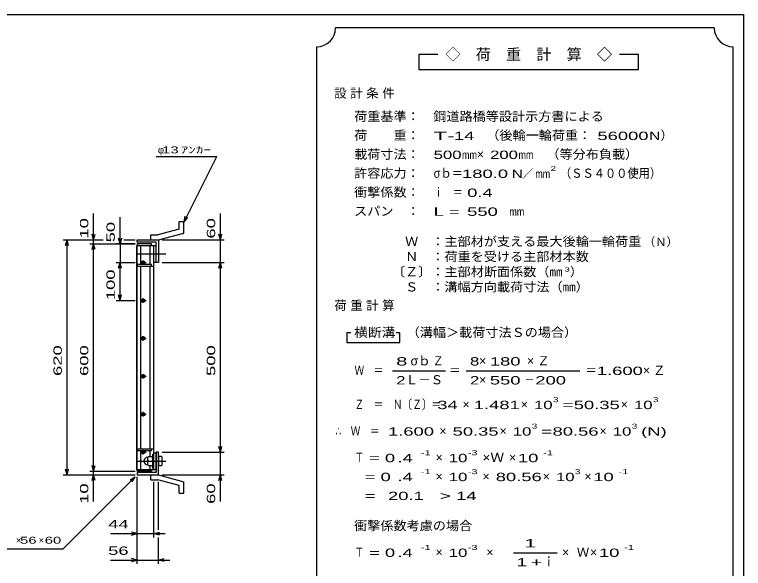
# Model space of a CAD drawing. Units: millimetres, scale not verified. Extents: x -1820 to 1731, y -1282 to 1054.
# Drawn here: x -194 to 1731, y -408 to 1054 of the extents above; entities that cross this region are included whole.
import ezdxf
from ezdxf.enums import TextEntityAlignment as Align

# ---------------------------------------------------------------- set-up
doc = ezdxf.new("R2010")
doc.units = ezdxf.units.MM
doc.header["$LTSCALE"] = 10
doc.linetypes.add('CHAIN', pattern=[18.5, 12, -1.5, 3.5, -1.5])
for name, color, linetype, lineweight in [('0_2', 150, 'Continuous', 25), ('16', 3, 'Continuous', 25), ('19', 6, 'Continuous', 25), ('22', 4, 'Continuous', 25), ('24', 2, 'Continuous', 25)]:
    doc.layers.add(name, color=color, linetype=linetype, lineweight=lineweight)
doc.styles.add('ベクトル', font='')
doc.styles.get('ベクトル').set_extended_font_data('ベクトル')

msp = doc.modelspace()

# ---------------------------------------------------------------- linework, layer by layer
at = {"layer": '0_2'}
for p, q in [((-1729, 1053.5), (1731, 1053.5)), ((1731, 1053.5), (1731, -1146.5))]:
    msp.add_line(p, q, dxfattribs=at)
at = {"layer": '16'}
for p, q in [((129.3, -146.5), (129.3, 444.5)), ((129.3, 444.5), (130, 444.5)), ((168, 449), (130, 449)), ((130, 449), (130, 444.5)), ((130, 444.5), (168, 444.5)), ((130, -146.5), (130, 444.5)), ((130, 444.5), (174, 444.5)), ((139.5, 394.5), (139.5, 444.5)), ((164.5, 394.5), (164.5, 444.5)), ((168, 444.5), (168, 449)), ((174, -146.5), (174, 444.5)), ((174, 444.5), (180, 444.5)), ((180, 400.5), (180, 444.5)), ((146, 394.5), (146, 405)), ((130, 394.5), (130, 390)), ((168, 394.5), (130, 394.5)), ((130, 390), (174, 390)), ((138, 399), (154, 399)), ((139.5, -92), (139.5, 390)), ((144, 402), (148, 402)), ((144, 396), (148, 396)), ((164.5, -92), (164.5, 390)), ((168, 390), (168, 394.5)), ((174, 400.5), (180, 400.5)), ((138, 299), (154, 299)), ((144, 302), (148, 302)), ((144, 296), (148, 296)), ((146, 293), (146, 305)), ((138, 199), (154, 199)), ((144, 202), (148, 202)), ((144, 196), (148, 196)), ((146, 193), (146, 205)), ((138, 99), (154, 99)), ((144, 102), (148, 102)), ((146, 93), (146, 105)), ((144, 96), (148, 96)), ((144, 2), (148, 2)), ((146, -7), (146, 5)), ((138, -1), (154, -1)), ((144, -4), (148, -4)), ((130, -96.5), (130, -92)), ((130, -92), (174, -92)), ((168, -96.5), (168, -92)), ((130, -96.5), (168, -96.5)), ((138, -101), (154, -101)), ((139.5, -146.5), (139.5, -96.5)), ((144, -98), (148, -98)), ((144, -104), (148, -104)), ((146, -107), (146, -96.5)), ((160, -112.5), (158, -114.5)), ((158, -134.5), (158, -114.5)), ((160, -112.5), (169, -112.5)), ((164.5, -111.5), (164.5, -96.5)), ((171, -114.5), (169, -112.5)), ((171, -143), (171, -106)), ((171, -106), (174, -106)), ((174, -102.5), (180, -102.5)), ((174, -143), (174, -106)), ((180, -146.5), (180, -102.5)), ((160, -124.5), (158, -122.5)), ((160, -124.5), (158, -126.5)), ((158, -134.5), (160, -136.5)), ((160, -124.5), (169, -124.5)), ((169, -124.5), (171, -122.5)), ((171, -126.5), (169, -124.5)), ((169, -136.5), (171, -134.5)), ((129.3, -146.5), (130, -146.5)), ((130, -146.5), (168, -146.5)), ((130, -151), (130, -146.5)), ((130, -146.5), (174, -146.5)), ((168, -151), (130, -151)), ((160, -136.5), (169, -136.5)), ((164.5, -146.5), (164.5, -137.5)), ((168, -146.5), (168, -151)), ((171, -143), (174, -143)), ((174, -146.5), (180, -146.5))]:
    msp.add_line(p, q, dxfattribs=at)
at = {"layer": '16', "linetype": 'CHAIN'}
for p, q in [((131, 422.5), (206, 422.5)), ((131, -124.5), (206, -124.5))]:
    msp.add_line(p, q, dxfattribs=at)
at = {"layer": '16'}
for centre, radius, start, end in [((144, 399), 3, 90, 270), ((146, 399), 4, 46.6, 133.4), ((146, 399), 4, 226.6, 313.4), ((148, 399), 3, 270, 90), ((144, 299), 3, 90, 270), ((146, 299), 4, 46.6, 133.4), ((146, 299), 4, 226.6, 313.4), ((148, 299), 3, 270, 90), ((144, 199), 3, 90, 270), ((146, 199), 4, 46.6, 133.4), ((146, 199), 4, 226.6, 313.4), ((148, 199), 3, 270, 90), ((144, 99), 3, 90, 270), ((146, 99), 4, 46.6, 133.4), ((148, 99), 3, 270, 90), ((146, 99), 4, 226.6, 313.4), ((144, -1), 3, 90, 270), ((146, -1), 4, 46.6, 133.4), ((148, -1), 3, 270, 90), ((146, -1), 4, 226.6, 313.4), ((144, -101), 3, 90, 270), ((146, -101), 4, 46.6, 133.4), ((146, -101), 4, 226.6, 313.4), ((148, -101), 3, 270, 90), ((158, -124.5), 10, 90, 270)]:
    msp.add_arc(centre, radius, start, end, dxfattribs=at)
at = {"layer": '19'}
for p, q in [((240.6, 507.1), (253.6, 507.1)), ((240.6, 487.1), (240.6, 507.1)), ((253.6, 477.1), (253.6, 507.1)), ((240.6, 487.1), (184.3, 472)), ((166, 472), (184.3, 472)), ((166, 459), (166, 472)), ((186, 459), (253.6, 477.1)), ((130, 453), (130, 459)), ((130, 459), (186, 459)), ((180, 453), (130, 453)), ((166, 459), (186, 459)), ((180, 399), (180, 453)), ((186, 459), (186, 399)), ((186, 399), (180, 399)), ((186, -101), (180, -101)), ((180, -101), (180, -155)), ((186, -161), (186, -101)), ((194, -112.5), (186, -112.5)), ((186, -112.5), (186, -136.5)), ((196, -114.5), (194, -112.5)), ((196, -134.5), (196, -114.5)), ((186, -124.5), (194, -124.5)), ((196, -122.5), (194, -124.5)), ((194, -124.5), (196, -126.5)), ((194, -136.5), (196, -134.5)), ((186, -136.5), (194, -136.5)), ((130, -155), (130, -161)), ((180, -155), (130, -155)), ((130, -161), (186, -161)), ((166, -161), (186, -161)), ((166, -174), (166, -161)), ((186, -161), (253.6, -179.1)), ((166, -174), (184.3, -174)), ((240.6, -189.1), (184.3, -174)), ((240.6, -209.1), (240.6, -189.1)), ((253.6, -209.1), (253.6, -179.1)), ((240.6, -209.1), (253.6, -209.1))]:
    msp.add_line(p, q, dxfattribs=at)
at = {"layer": '22'}
for p, q in [((180, 679), (340, 679)), ((254, 507), (340, 679)), ((15, 459), (15, 529)), ((254, 507), (257, 521.6)), ((350, 459), (350, 529)), ((85, 449), (85, 519)), ((254, 507), (264, 518)), ((15, 459), (11, 474)), ((15, 459), (19, 474)), ((85, 449), (81, 464)), ((89, 464), (85, 449)), ((350, 459), (346, 474)), ((350, 459), (354, 474)), ((-65, 459), (40, 459)), ((-59, 444), (-55, 459)), ((-51, 444), (-55, 459)), ((-55, -161), (-55, 459)), ((5, 459), (40, 459)), ((5, 449), (125, 449)), ((11, 434), (15, 449)), ((15, 449), (15, 459)), ((19, 434), (15, 449)), ((15, -151), (15, 449)), ((125, 449), (75, 449)), ((85, 449), (85, 399)), ((95, 459), (125, 459)), ((95, 459), (125, 459)), ((196, 459), (360, 459)), ((350, 399), (350, 459)), ((75, 399), (125, 399)), ((81, 384), (85, 399)), ((89, 384), (85, 399)), ((85, 299), (85, 399)), ((196, 399), (360, 399)), ((346, 384), (350, 399)), ((354, 384), (350, 399)), ((350, -101), (350, 399)), ((85, 299), (81, 314)), ((85, 299), (89, 314)), ((75, 299), (125, 299)), ((350, -101), (346, -86)), ((350, -101), (354, -86)), ((196, -101), (360, -101)), ((350, -161), (350, -101)), ((-55, -161), (-59, -146)), ((-55, -161), (-51, -146)), ((5, -151), (125, -151)), ((15, -151), (11, -136)), ((15, -151), (19, -136)), ((15, -161), (15, -151)), ((-65, -161), (125, -161)), ((-65, -356), (125, -166)), ((5, -161), (125, -161)), ((11, -176), (15, -161)), ((19, -176), (15, -161)), ((15, -231), (15, -161)), ((112, -174), (125, -166)), ((117, -179), (125, -166)), ((130, -326), (130, -166)), ((130, -396), (130, -166)), ((196, -161), (360, -161)), ((346, -176), (350, -161)), ((354, -176), (350, -161)), ((350, -231), (350, -161)), ((174, -326), (174, -179)), ((186, -306), (186, -179)), ((60, -316), (130, -316)), ((130, -316), (115, -312)), ((115, -320), (130, -316)), ((130, -316), (174, -316)), ((174, -316), (189, -312)), ((189, -320), (174, -316)), ((174, -316), (204, -316)), ((186, -396), (186, -326)), ((-265, -356), (-65, -356)), ((130, -386), (115, -382)), ((186, -386), (201, -382)), ((60, -386), (130, -386)), ((115, -390), (130, -386)), ((130, -386), (186, -386)), ((201, -390), (186, -386)), ((186, -386), (216, -386))]:
    msp.add_line(p, q, dxfattribs=at)
at = {"layer": '24', "color": 4}
for p, q in [((1654, 1018.5), (654, 1018.5)), ((604, 968.5), (604, -581.5)), ((1704, -581.5), (1704, 968.5)), ((924, 948.5), (874, 948.5)), ((874, 948.5), (874, 908.5)), ((1454, 948.5), (1404, 948.5)), ((1454, 908.5), (1454, 948.5)), ((874, 908.5), (1454, 908.5)), ((694, 213.5), (684, 213.5)), ((684, 213.5), (684, 188.5)), ((824, 213.5), (814, 213.5)), ((824, 188.5), (824, 213.5)), ((684, 188.5), (824, 188.5)), ((804, 113.5), (944, 113.5)), ((999, 113.5), (1299, 113.5)), ((1124, -366.5), (1239, -366.5))]:
    msp.add_line(p, q, dxfattribs=at)
for centre, start, end in [((604, 1018.5), 270, 0), ((1704, 1018.5), 180, 270)]:
    msp.add_arc(centre, 50, start, end, dxfattribs=at)

# ---------------------------------------------------------------- texts
at = {"layer": '22', "color": 2, "style": 'ベクトル'}
for s, p in [('φ', (185, 696.5)), ('×', (-190, -333.5)), ('×', (-130, -333.5))]:
    msp.add_text(s, height=18.3, dxfattribs=at).set_placement(p, align=Align.MIDDLE_LEFT)
for s, height, width, p in [(' 13 ', 18.33, 1.6, (185, 696.5)), ('ｱﾝｶｰ', 18.33, 1.6, (245, 696.5)), (' 44 ', 21.99, 1.65, (40, -291)), (' 56 ', 18.33, 1.6, (-190, -333.5)), (' 60 ', 18.33, 1.6, (-125, -333.5)), (' 56 ', 21.99, 1.65, (40, -361))]:
    msp.add_text(s, height=height, dxfattribs=dict(at, width=width)).set_placement(p, align=Align.MIDDLE_LEFT)
at = {"layer": '22', "color": 2, "style": 'ベクトル', "width": 1.65}
for s, p in [(' 10 ', (-10, 449)), (' 50 ', (60, 439)), (' 60 ', (325, 449)), (' 100 ', (60, 286.5)), (' 620 ', (-80, 86.5)), (' 600 ', (-10, 86.5)), (' 500 ', (325, 86.5)), (' 10 ', (-10, -251)), (' 60 ', (325, -251))]:
    msp.add_text(s, height=21.99, rotation=90, dxfattribs=at).set_placement(p, align=Align.MIDDLE_LEFT)
at = {"layer": '24', "style": 'ベクトル'}
for s, height, p in [('◇\u3000荷\u3000重\u3000計\u3000算\u3000◇', 29.33, (944, 948.5)), ('）', 24.2, (1512, 735)), ('×', 24.2, (1027, 685)), ('／', 22, (1146.5, 633.5)), ('（Ｎ）', 21.99, (1468, 453.5)), ('）', 24.2, (1273, 375)), ('σｂ', 24.19, (852, 140)), ('×', 24.2, (1033, 140)), ('Ｌ－Ｓ', 24.19, (839, 90)), ('×', 24.2, (1033, 90)), ('×', 24.2, (989, 25)), ('×', 24.2, (1143, 25)), ('×', 24.2, (1407, 25)), ('×', 24.2, (928, -45)), ('×', 24.2, (1087, -45)), ('×', 24.2, (1351, -45)), ('×', 24.2, (918, -115)), ('×', 24.2, (1112, -115)), ('×', 24.2, (918, -165)), ('×', 24.2, (1042, -165)), ('×', 24.2, (1201, -165)), ('×', 24.2, (1311, -165)), ('×', 24.2, (918, -365)), ('×', 24.2, (1052, -365)), ('×', 24.2, (1252, -365)), ('Ｗ', 24.2, (1291, -365)), ('×', 24.2, (1326, -365)), ('ｉ', 24.2, (1200.5, -390))]:
    msp.add_text(s, height=height, dxfattribs=at).set_placement(p, align=Align.MIDDLE_LEFT)
for s, height, width, p in [('荷重基準：\u3000', 24.19, 1.05, (703, 785)), ('鋼道路橋等設計示方書による', 24.19, 1.05, (912, 785)), ('荷\u3000\u3000重：\u3000', 24.19, 1.05, (703, 735)), ('（後輪一輪荷重：', 24.19, 1.05, (1052, 735)), ('T-', 21.99, 2, (913, 733.5)), (' 14 ', 21.99, 1.65, (953, 733.5)), (' 56000', 21.99, 1.65, (1332, 733.5)), ('N', 22, 1.4, (1482, 733.5)), ('載荷寸法：\u3000', 24.19, 1.05, (703, 685)), ('500', 21.99, 1.5, (913, 683.5)), ('200', 21.99, 1.5, (1062, 683.5)), ('\u3000（等分布負載）', 24.19, 1.05, (1176, 685)), ('mm', 21.99, 0.8, (988, 683.5)), ('mm', 21.99, 0.8, (1137, 683.5)), ('許容応力：\u3000', 24.19, 1.05, (703, 635)), ('σｂ＝', 24.19, 0.9, (913, 635)), ('180.0', 21.99, 1.65, (988, 633.5)), ('N', 22, 1.4, (1119, 633.5)), ('mm', 21.99, 0.8, (1181.5, 633.5)), ('2', 13.2, 1.5, (1221.5, 647.5)), ('（ＳＳ４００使用）', 24.19, 0.9, (1246.5, 635)), ('衝撃係数：\u3000', 24.19, 1.05, (703, 585)), ('ｉ\u3000＝', 24.19, 0.75, (913, 585)), (' 0.4', 21.99, 1.65, (988, 583.5)), ('スパン\u3000：\u3000', 24.19, 1.05, (703, 535)), ('L =', 21.99, 1.65, (913, 533.5)), (' 550 ', 21.99, 1.65, (988, 533.5)), ('mm', 21.99, 0.8, (1113, 533.5)), ('\u3000Ｗ\u3000：主部材が支える最大後輪一輪荷重', 24.19, 1.05, (803, 455)), ('\u3000Ｎ\u3000：荷重を受ける主部材本数', 24.19, 1.05, (803, 415)), ('〔Ｚ〕：主部材断面係数（㎜', 24.19, 1.05, (803, 375)), ('3', 11, 1.8, (1258, 381)), ('\u3000Ｓ\u3000：溝幅方向載荷寸法（㎜）', 24.19, 1.05, (803, 335)), ('\u3000（溝幅＞載荷寸法Ｓの場合）', 24.19, 1.05, (807, 215)), ('横断溝', 24.19, 1.1, (703, 215)), ('8', 22, 1.8, (814, 138.5)), ('Ｚ', 24.2, 0.9, (910, 140)), ('8', 22, 1.5, (1009, 138.5)), (' 180 ', 21.99, 1.65, (1048, 138.5)), ('Ｗ\u3000＝', 24.19, 0.75, (704, 115)), ('＝', 24.2, 0.9, (954, 115)), ('＝', 24.2, 0.9, (1314, 115)), ('1.600', 21.99, 1.65, (1344, 113.5)), ('2', 22, 1.5, (814, 88.5)), ('2', 22, 1.5, (1009, 88.5)), (' 550 ', 21.99, 1.65, (1048, 88.5)), (' 200 ', 21.99, 1.65, (1168, 88.5)), ('－', 24.2, 0.75, (1153, 90)), ('Ｚ\u3000＝\u3000Ｎ〔Ｚ〕＝', 24.19, 0.75, (704, 25)), ('3', 13.2, 1.5, (1228, 37.5)), ('3', 13.2, 1.5, (1492, 37.5)), (' 34 ', 21.99, 1.65, (909, 23.5)), ('1.481', 21.99, 1.65, (1019, 23.5)), ('10', 21.99, 1.5, (1178, 23.5)), ('=', 22, 1.7, (1253, 23.5)), ('50.35', 21.99, 1.65, (1283, 23.5)), ('10', 21.99, 1.5, (1442, 23.5)), ('∴\u3000Ｗ\u3000＝', 24.19, 0.75, (654, -45)), (' 1.600', 21.99, 1.65, (779, -46.5)), ('50.35', 21.99, 1.65, (963, -46.5)), ('10', 21.99, 1.5, (1122, -46.5)), ('3', 13.2, 1.5, (1172, -32.5)), ('80.56', 21.99, 1.65, (1227, -46.5)), ('10', 21.99, 1.5, (1386, -46.5)), ('3', 13.2, 1.5, (1436, -32.5)), ('(N)', 21.99, 1.65, (1461, -46.5)), ('=', 22, 1.7, (1197, -46.5)), ('-1', 13.2, 1.65, (879, -102.5)), ('-3', 13.2, 1.65, (1003, -102.5)), ('-1', 13.2, 1.65, (1202, -102.5)), ('Ｔ', 24.2, 0.75, (704, -115)), (' = 0', 21.99, 1.65, (729, -116.5)), (' .4 ', 21.99, 1.65, (804, -116.5)), ('10', 21.99, 1.5, (953, -116.5)), ('×Ｗ', 24.19, 1.1, (1042, -115)), (' 10 ', 21.99, 1.65, (1122, -116.5)), ('-1', 13.2, 1.65, (879, -152.5)), ('-3', 13.2, 1.65, (1003, -152.5)), ('3', 13.2, 1.5, (1286, -152.5)), ('-1', 13.2, 1.65, (1401, -152.5)), ('  = 0', 21.99, 1.65, (704, -166.5)), (' .4 ', 21.99, 1.65, (804, -166.5)), ('10', 21.99, 1.5, (953, -166.5)), ('80.56', 21.99, 1.65, (1077, -166.5)), ('10', 21.99, 1.5, (1236, -166.5)), (' 10 ', 21.99, 1.65, (1321, -166.5)), (' 20.1', 21.99, 1.65, (779, -216.5)), ('>', 22, 1.7, (929, -216.5)), (' 14 ', 21.99, 1.65, (959, -216.5)), ('  =', 21.99, 1.65, (704, -216.5)), ('衝撃係数考慮の場合', 24.19, 1.05, (703, -295)), ('-1', 13.2, 1.65, (879, -352.5)), ('-3', 13.2, 1.65, (1003, -352.5)), ('-1', 13.2, 1.65, (1416, -352.5)), ('Ｔ', 24.2, 0.75, (704, -365)), (' = 0', 21.99, 1.65, (729, -366.5)), (' .4 ', 21.99, 1.65, (804, -366.5)), ('10', 21.99, 1.5, (953, -366.5)), (' 10 ', 21.99, 1.65, (1336, -366.5))]:
    msp.add_text(s, height=height, dxfattribs=dict(at, width=width)).set_placement(p, align=Align.MIDDLE_LEFT)
at = {"layer": '24', "attachment_point": 4, "style": 'ベクトル'}
for s, insert, char_height in [('\\T1.28;設計条件', (650.5, 845), 24.19), ('\\T1.28;荷重計算', (650.5, 285), 24.19), ('\\T1.42;×Ｚ', (1159.5, 140), 24.19), ('\\T1.42;×Ｚ', (1465.5, 115), 24.19), ('\\T1.25;\\W2;\\~1\\~', (1131.5, -341.5), 21.99), ('\\T1.33;\\W1.75;1+', (1131.5, -391.5), 21.99)]:
    msp.add_mtext(s, dxfattribs=dict(at, insert=insert, char_height=char_height))

doc.saveas('drawing.dxf')
